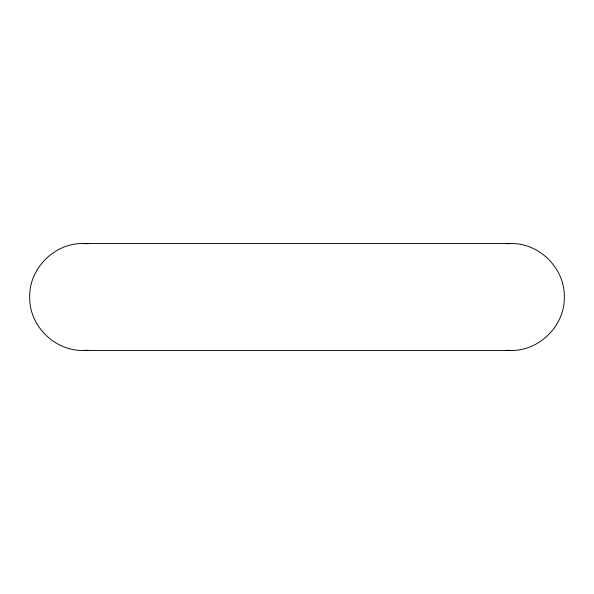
<?xml version="1.0" encoding="UTF-8"?>
<svg xmlns="http://www.w3.org/2000/svg" width="594" height="594" viewBox="0 0 594 594"><rect width="100%" height="100%" fill="white"/><g stroke="black" fill="none" stroke-linecap="round" stroke-linejoin="round"><path stroke-width="0.89" d="M83.398 243.54C54.767 242.768 29.024 268.332 29.7 297C29.024 325.668 54.767 351.232 83.398 350.46L510.602 350.46C539.233 351.225 564.976 325.668 564.3 297C564.976 268.332 539.233 242.775 510.602 243.54L83.398 243.54L87.964 243.755M510.602 243.54L506.036 243.755M83.398 350.46L87.964 350.245M506.036 350.245L510.602 350.46"/></g></svg>
